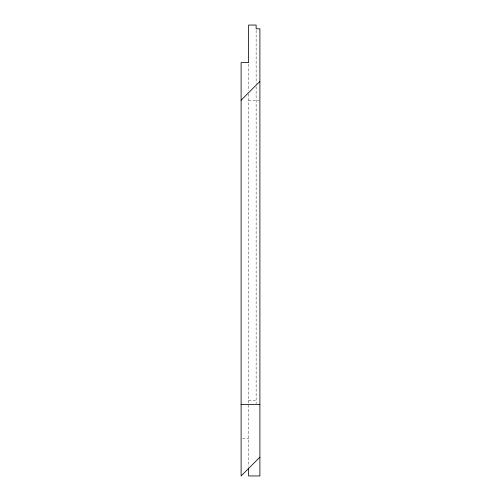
<?xml version="1.0" encoding="UTF-8"?>
<svg xmlns="http://www.w3.org/2000/svg" width="501" height="501" viewBox="0 0 501 501"><rect width="100%" height="100%" fill="white"/><g stroke="black" fill="none" stroke-linecap="round" stroke-linejoin="round"><path stroke-width="0.38" stroke-dasharray="2.5 1.88" d="M248.621 100.2L259.142 100.2M248.621 400.8L256.136 400.8M242.609 438.375L248.621 438.375M256.136 30.373L256.136 83.573M256.136 86.704L256.136 403.806M248.621 64.191L248.621 90.806M248.621 93.938L248.621 466.638"/><path stroke-width="0.75" d="M241.106 100.2L259.894 81.412M259.894 457.162L241.106 475.95L241.106 62.625L248.621 62.625L248.621 25.05L256.136 25.05L256.136 28.807L259.894 28.807L259.894 475.95L248.621 475.95L248.621 468.122M241.106 404.558L259.894 404.558"/></g></svg>
